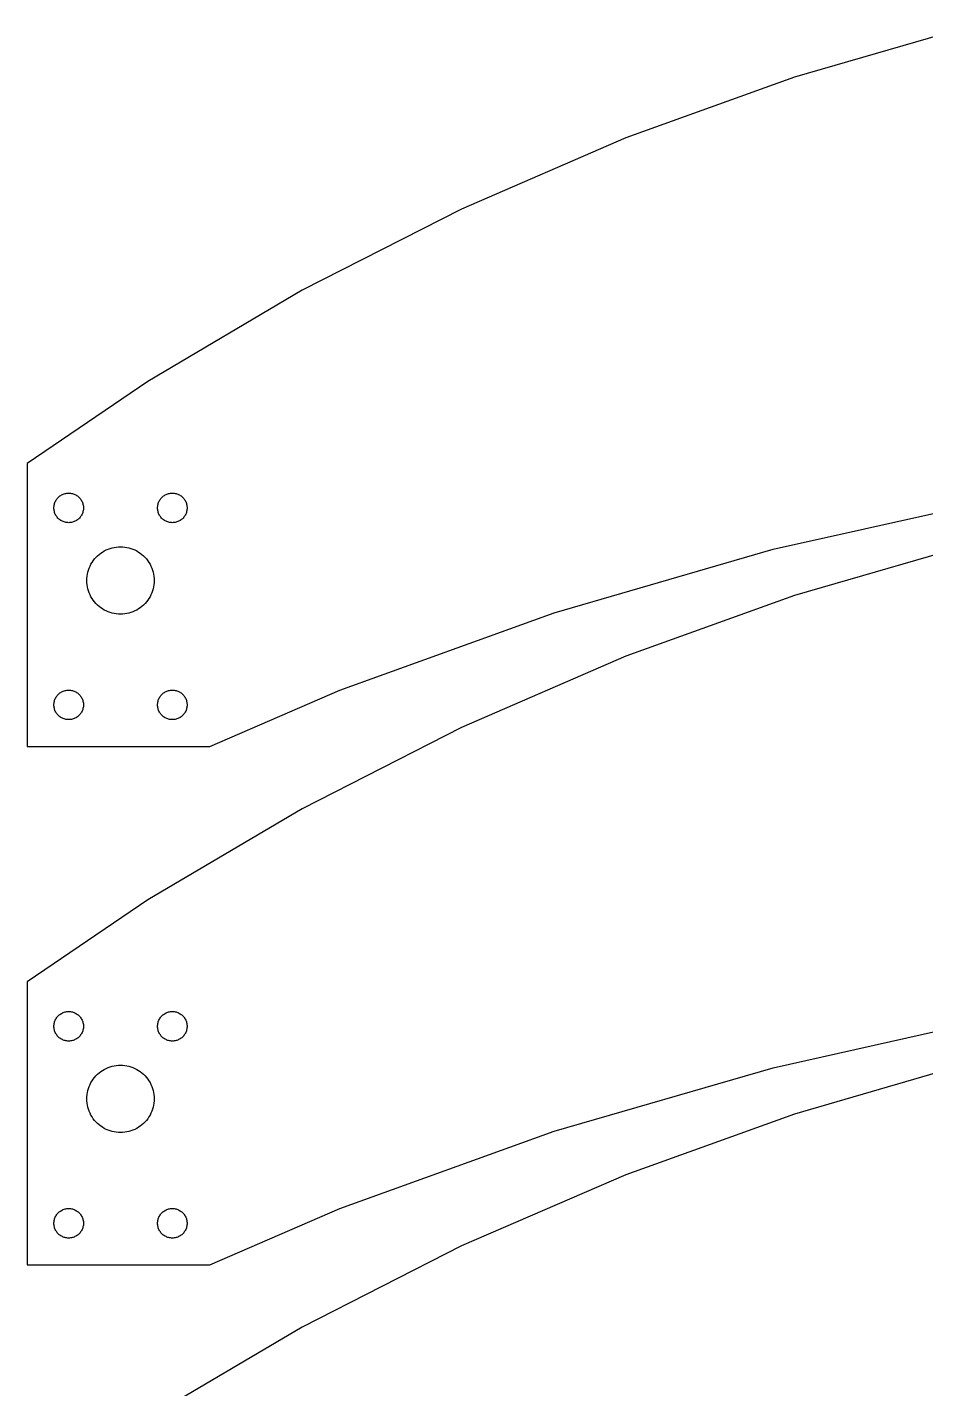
# Model space of a CAD drawing. Header units: metres. Extents: x 0 to 702, y 0 to 290.
# Drawn here: x 350 to 436.7, y 145 to 276.4 of the extents above; entities that cross this region are included whole.
import ezdxf

# ---------------------------------------------------------------- set-up
doc = ezdxf.new("R2010")
doc.units = ezdxf.units.M

msp = doc.modelspace()

# ---------------------------------------------------------------- linework, layer by layer
for p, q in [((440.61, 276.36), (424.02, 271.541)), ((424.02, 271.541), (407.766, 265.689)), ((407.766, 265.689), (391.911, 258.827)), ((391.911, 258.827), (376.518, 250.984)), ((376.518, 250.984), (361.648, 242.19)), ((361.648, 242.19), (350, 234.274)), ((350, 234.274), (350, 207)), ((353.092, 231.098), (353.162, 231.153)), ((353.162, 231.153), (353.236, 231.203)), ((353.236, 231.203), (353.313, 231.249)), ((353.313, 231.249), (353.393, 231.289)), ((353.393, 231.289), (353.475, 231.325)), ((353.475, 231.325), (353.56, 231.355)), ((353.56, 231.355), (353.646, 231.38)), ((353.646, 231.38), (353.733, 231.4)), ((353.733, 231.4), (353.821, 231.414)), ((353.821, 231.414), (353.911, 231.422)), ((353.911, 231.422), (354, 231.425)), ((354, 231.425), (354.089, 231.422)), ((354.089, 231.422), (354.179, 231.414)), ((354.179, 231.414), (354.267, 231.4)), ((354.267, 231.4), (354.354, 231.38)), ((354.354, 231.38), (354.44, 231.355)), ((354.44, 231.355), (354.525, 231.325)), ((354.525, 231.325), (354.607, 231.289)), ((354.607, 231.289), (354.686, 231.249)), ((354.686, 231.249), (354.764, 231.203)), ((354.764, 231.203), (354.838, 231.153)), ((354.838, 231.153), (354.908, 231.098)), ((363.092, 231.098), (363.162, 231.153)), ((363.162, 231.153), (363.236, 231.203)), ((363.236, 231.203), (363.313, 231.249)), ((363.313, 231.249), (363.393, 231.289)), ((363.393, 231.289), (363.475, 231.325)), ((363.475, 231.325), (363.56, 231.355)), ((363.56, 231.355), (363.646, 231.38)), ((363.646, 231.38), (363.733, 231.4)), ((363.733, 231.4), (363.821, 231.414)), ((363.821, 231.414), (363.911, 231.422)), ((363.911, 231.422), (364, 231.425)), ((364, 231.425), (364.089, 231.422)), ((364.089, 231.422), (364.179, 231.414)), ((364.179, 231.414), (364.267, 231.4)), ((364.267, 231.4), (364.354, 231.38)), ((364.354, 231.38), (364.44, 231.355)), ((364.44, 231.355), (364.525, 231.325)), ((364.525, 231.325), (364.607, 231.289)), ((364.607, 231.289), (364.686, 231.249)), ((364.686, 231.249), (364.764, 231.203)), ((364.764, 231.203), (364.838, 231.153)), ((364.838, 231.153), (364.908, 231.098)), ((352.575, 230), (352.578, 230.089)), ((352.578, 229.911), (352.575, 230)), ((352.578, 230.089), (352.586, 230.179)), ((352.586, 229.821), (352.578, 229.911)), ((352.586, 230.179), (352.6, 230.267)), ((352.6, 229.733), (352.586, 229.821)), ((352.6, 230.267), (352.62, 230.354)), ((352.62, 230.354), (352.645, 230.44)), ((352.645, 230.44), (352.675, 230.525)), ((352.675, 230.525), (352.711, 230.607)), ((352.711, 230.607), (352.751, 230.686)), ((352.751, 230.686), (352.797, 230.764)), ((352.797, 230.764), (352.847, 230.838)), ((352.847, 230.838), (352.902, 230.908)), ((352.902, 230.908), (352.961, 230.975)), ((352.961, 230.975), (353.025, 231.039)), ((353.025, 231.039), (353.092, 231.098)), ((354.908, 231.098), (354.975, 231.039)), ((354.975, 231.039), (355.039, 230.975)), ((355.039, 230.975), (355.098, 230.908)), ((355.098, 230.908), (355.153, 230.838)), ((355.153, 230.838), (355.203, 230.764)), ((355.203, 230.764), (355.249, 230.686)), ((355.249, 230.686), (355.289, 230.607)), ((355.289, 230.607), (355.325, 230.525)), ((355.325, 230.525), (355.355, 230.44)), ((355.355, 230.44), (355.38, 230.354)), ((355.38, 230.354), (355.4, 230.267)), ((355.4, 230.267), (355.414, 230.179)), ((355.414, 229.821), (355.4, 229.733)), ((355.414, 230.179), (355.422, 230.089)), ((355.422, 229.911), (355.414, 229.821)), ((355.422, 230.089), (355.425, 230)), ((355.425, 230), (355.422, 229.911)), ((362.575, 230), (362.578, 230.089)), ((362.578, 229.911), (362.575, 230)), ((362.578, 230.089), (362.586, 230.179)), ((362.586, 229.821), (362.578, 229.911)), ((362.586, 230.179), (362.6, 230.267)), ((362.6, 229.733), (362.586, 229.821)), ((362.6, 230.267), (362.62, 230.354)), ((362.62, 230.354), (362.645, 230.44)), ((362.645, 230.44), (362.675, 230.525)), ((362.675, 230.525), (362.711, 230.607)), ((362.711, 230.607), (362.751, 230.686)), ((362.751, 230.686), (362.797, 230.764)), ((362.797, 230.764), (362.847, 230.838)), ((362.847, 230.838), (362.902, 230.908)), ((362.902, 230.908), (362.961, 230.975)), ((362.961, 230.975), (363.025, 231.039)), ((363.025, 231.039), (363.092, 231.098)), ((364.908, 231.098), (364.975, 231.039)), ((364.975, 231.039), (365.039, 230.975)), ((365.039, 230.975), (365.098, 230.908)), ((365.098, 230.908), (365.153, 230.838)), ((365.153, 230.838), (365.203, 230.764)), ((365.203, 230.764), (365.249, 230.686)), ((365.249, 230.686), (365.289, 230.607)), ((365.289, 230.607), (365.325, 230.525)), ((365.325, 230.525), (365.355, 230.44)), ((365.355, 230.44), (365.38, 230.354)), ((365.38, 230.354), (365.4, 230.267)), ((365.4, 230.267), (365.414, 230.179)), ((365.414, 229.821), (365.4, 229.733)), ((365.414, 230.179), (365.422, 230.089)), ((365.422, 229.911), (365.414, 229.821)), ((365.422, 230.089), (365.425, 230)), ((365.425, 230), (365.422, 229.911)), ((421.959, 226.004), (443.417, 230.801)), ((352.62, 229.646), (352.6, 229.733)), ((352.645, 229.56), (352.62, 229.646)), ((352.675, 229.475), (352.645, 229.56)), ((352.711, 229.393), (352.675, 229.475)), ((352.751, 229.313), (352.711, 229.393)), ((352.797, 229.236), (352.751, 229.313)), ((352.847, 229.162), (352.797, 229.236)), ((352.902, 229.092), (352.847, 229.162)), ((352.961, 229.025), (352.902, 229.092)), ((353.025, 228.961), (352.961, 229.025)), ((353.092, 228.902), (353.025, 228.961)), ((353.162, 228.847), (353.092, 228.902)), ((353.236, 228.797), (353.162, 228.847)), ((353.313, 228.751), (353.236, 228.797)), ((353.393, 228.711), (353.313, 228.751)), ((353.475, 228.675), (353.393, 228.711)), ((353.56, 228.645), (353.475, 228.675)), ((353.646, 228.62), (353.56, 228.645)), ((353.733, 228.6), (353.646, 228.62)), ((353.821, 228.586), (353.733, 228.6)), ((353.911, 228.578), (353.821, 228.586)), ((354, 228.575), (353.911, 228.578)), ((354.089, 228.578), (354, 228.575)), ((354.179, 228.586), (354.089, 228.578)), ((354.267, 228.6), (354.179, 228.586)), ((354.354, 228.62), (354.267, 228.6)), ((354.44, 228.645), (354.354, 228.62)), ((354.525, 228.675), (354.44, 228.645)), ((354.607, 228.711), (354.525, 228.675)), ((354.686, 228.751), (354.607, 228.711)), ((354.764, 228.797), (354.686, 228.751)), ((354.838, 228.847), (354.764, 228.797)), ((354.908, 228.902), (354.838, 228.847)), ((354.975, 228.961), (354.908, 228.902)), ((355.039, 229.025), (354.975, 228.961)), ((355.098, 229.092), (355.039, 229.025)), ((355.153, 229.162), (355.098, 229.092)), ((355.203, 229.236), (355.153, 229.162)), ((355.249, 229.313), (355.203, 229.236)), ((355.289, 229.393), (355.249, 229.313)), ((355.325, 229.475), (355.289, 229.393)), ((355.355, 229.56), (355.325, 229.475)), ((355.38, 229.646), (355.355, 229.56)), ((355.4, 229.733), (355.38, 229.646)), ((362.62, 229.646), (362.6, 229.733)), ((362.645, 229.56), (362.62, 229.646)), ((362.675, 229.475), (362.645, 229.56)), ((362.711, 229.393), (362.675, 229.475)), ((362.751, 229.313), (362.711, 229.393)), ((362.797, 229.236), (362.751, 229.313)), ((362.847, 229.162), (362.797, 229.236)), ((362.902, 229.092), (362.847, 229.162)), ((362.961, 229.025), (362.902, 229.092)), ((363.025, 228.961), (362.961, 229.025)), ((363.092, 228.902), (363.025, 228.961)), ((363.162, 228.847), (363.092, 228.902)), ((363.236, 228.797), (363.162, 228.847)), ((363.313, 228.751), (363.236, 228.797)), ((363.393, 228.711), (363.313, 228.751)), ((363.475, 228.675), (363.393, 228.711)), ((363.56, 228.645), (363.475, 228.675)), ((363.646, 228.62), (363.56, 228.645)), ((363.733, 228.6), (363.646, 228.62)), ((363.821, 228.586), (363.733, 228.6)), ((363.911, 228.578), (363.821, 228.586)), ((364, 228.575), (363.911, 228.578)), ((364.089, 228.578), (364, 228.575)), ((364.179, 228.586), (364.089, 228.578)), ((364.267, 228.6), (364.179, 228.586)), ((364.354, 228.62), (364.267, 228.6)), ((364.44, 228.645), (364.354, 228.62)), ((364.525, 228.675), (364.44, 228.645)), ((364.607, 228.711), (364.525, 228.675)), ((364.686, 228.751), (364.607, 228.711)), ((364.764, 228.797), (364.686, 228.751)), ((364.838, 228.847), (364.764, 228.797)), ((364.908, 228.902), (364.838, 228.847)), ((364.975, 228.961), (364.908, 228.902)), ((365.039, 229.025), (364.975, 228.961)), ((365.098, 229.092), (365.039, 229.025)), ((365.153, 229.162), (365.098, 229.092)), ((365.203, 229.236), (365.153, 229.162)), ((365.249, 229.313), (365.203, 229.236)), ((365.289, 229.393), (365.249, 229.313)), ((365.325, 229.475), (365.289, 229.393)), ((365.355, 229.56), (365.325, 229.475)), ((365.38, 229.646), (365.355, 229.56)), ((365.4, 229.733), (365.38, 229.646)), ((357.434, 225.848), (357.616, 225.941)), ((357.616, 225.941), (357.804, 226.022)), ((357.804, 226.022), (357.996, 226.091)), ((357.996, 226.091), (358.192, 226.148)), ((358.192, 226.148), (358.391, 226.192)), ((358.391, 226.192), (358.593, 226.224)), ((358.593, 226.224), (358.796, 226.244)), ((358.796, 226.244), (359, 226.25)), ((359, 226.25), (359.204, 226.244)), ((359.204, 226.244), (359.407, 226.224)), ((359.407, 226.224), (359.609, 226.192)), ((359.609, 226.192), (359.808, 226.148)), ((359.808, 226.148), (360.004, 226.091)), ((360.004, 226.091), (360.196, 226.022)), ((360.196, 226.022), (360.384, 225.941)), ((360.384, 225.941), (360.566, 225.848)), ((400.844, 219.87), (421.959, 226.004)), ((440.61, 226.36), (424.02, 221.541)), ((356.059, 224.384), (356.152, 224.566)), ((356.152, 224.566), (356.256, 224.741)), ((356.256, 224.741), (356.371, 224.91)), ((356.371, 224.91), (356.496, 225.072)), ((356.496, 225.072), (356.631, 225.225)), ((356.631, 225.225), (356.775, 225.369)), ((356.775, 225.369), (356.928, 225.504)), ((356.928, 225.504), (357.09, 225.629)), ((357.09, 225.629), (357.259, 225.744)), ((357.259, 225.744), (357.434, 225.848)), ((360.566, 225.848), (360.741, 225.744)), ((360.741, 225.744), (360.91, 225.629)), ((360.91, 225.629), (361.072, 225.504)), ((361.072, 225.504), (361.225, 225.369)), ((361.225, 225.369), (361.369, 225.225)), ((361.369, 225.225), (361.504, 225.072)), ((361.504, 225.072), (361.629, 224.91)), ((361.629, 224.91), (361.744, 224.741)), ((361.744, 224.741), (361.848, 224.566)), ((361.848, 224.566), (361.941, 224.384)), ((355.756, 223.204), (355.776, 223.407)), ((355.776, 223.407), (355.808, 223.609)), ((355.808, 223.609), (355.852, 223.808)), ((355.852, 223.808), (355.909, 224.004)), ((355.909, 224.004), (355.978, 224.196)), ((355.978, 224.196), (356.059, 224.384)), ((361.941, 224.384), (362.022, 224.196)), ((362.022, 224.196), (362.091, 224.004)), ((362.091, 224.004), (362.148, 223.808)), ((362.148, 223.808), (362.192, 223.609)), ((362.192, 223.609), (362.224, 223.407)), ((362.224, 223.407), (362.244, 223.204)), ((355.75, 223), (355.756, 223.204)), ((355.756, 222.796), (355.75, 223)), ((355.776, 222.593), (355.756, 222.796)), ((355.808, 222.391), (355.776, 222.593)), ((355.852, 222.192), (355.808, 222.391)), ((355.909, 221.996), (355.852, 222.192)), ((355.978, 221.804), (355.909, 221.996)), ((362.091, 221.996), (362.022, 221.804)), ((362.148, 222.192), (362.091, 221.996)), ((362.192, 222.391), (362.148, 222.192)), ((362.224, 222.593), (362.192, 222.391)), ((362.244, 222.796), (362.224, 222.593)), ((362.244, 223.204), (362.25, 223)), ((362.25, 223), (362.244, 222.796)), ((356.059, 221.616), (355.978, 221.804)), ((356.152, 221.434), (356.059, 221.616)), ((356.256, 221.259), (356.152, 221.434)), ((356.371, 221.09), (356.256, 221.259)), ((356.496, 220.928), (356.371, 221.09)), ((356.631, 220.775), (356.496, 220.928)), ((356.775, 220.631), (356.631, 220.775)), ((356.928, 220.496), (356.775, 220.631)), ((361.225, 220.631), (361.072, 220.496)), ((361.369, 220.775), (361.225, 220.631)), ((361.504, 220.928), (361.369, 220.775)), ((361.629, 221.09), (361.504, 220.928)), ((361.744, 221.259), (361.629, 221.09)), ((361.848, 221.434), (361.744, 221.259)), ((361.941, 221.616), (361.848, 221.434)), ((362.022, 221.804), (361.941, 221.616)), ((424.02, 221.541), (407.766, 215.689)), ((357.09, 220.371), (356.928, 220.496)), ((357.259, 220.256), (357.09, 220.371)), ((357.434, 220.152), (357.259, 220.256)), ((357.616, 220.059), (357.434, 220.152)), ((357.804, 219.978), (357.616, 220.059)), ((357.996, 219.909), (357.804, 219.978)), ((358.192, 219.852), (357.996, 219.909)), ((358.391, 219.808), (358.192, 219.852)), ((358.593, 219.776), (358.391, 219.808)), ((358.796, 219.756), (358.593, 219.776)), ((359, 219.75), (358.796, 219.756)), ((359.204, 219.756), (359, 219.75)), ((359.407, 219.776), (359.204, 219.756)), ((359.609, 219.808), (359.407, 219.776)), ((359.808, 219.852), (359.609, 219.808)), ((360.004, 219.909), (359.808, 219.852)), ((360.196, 219.978), (360.004, 219.909)), ((360.384, 220.059), (360.196, 219.978)), ((360.566, 220.152), (360.384, 220.059)), ((360.741, 220.256), (360.566, 220.152)), ((360.91, 220.371), (360.741, 220.256)), ((361.072, 220.496), (360.91, 220.371)), ((380.156, 212.422), (400.844, 219.87)), ((407.766, 215.689), (391.911, 208.827)), ((352.62, 211.354), (352.645, 211.44)), ((352.645, 211.44), (352.675, 211.525)), ((352.675, 211.525), (352.711, 211.607)), ((352.711, 211.607), (352.751, 211.686)), ((352.751, 211.686), (352.797, 211.764)), ((352.797, 211.764), (352.847, 211.838)), ((352.847, 211.838), (352.902, 211.908)), ((352.902, 211.908), (352.961, 211.975)), ((352.961, 211.975), (353.025, 212.039)), ((353.025, 212.039), (353.092, 212.098)), ((353.092, 212.098), (353.162, 212.153)), ((353.162, 212.153), (353.236, 212.203)), ((353.236, 212.203), (353.313, 212.249)), ((353.313, 212.249), (353.393, 212.289)), ((353.393, 212.289), (353.475, 212.325)), ((353.475, 212.325), (353.56, 212.355)), ((353.56, 212.355), (353.646, 212.38)), ((353.646, 212.38), (353.733, 212.4)), ((353.733, 212.4), (353.821, 212.414)), ((353.821, 212.414), (353.911, 212.422)), ((353.911, 212.422), (354, 212.425)), ((354, 212.425), (354.089, 212.422)), ((354.089, 212.422), (354.179, 212.414)), ((354.179, 212.414), (354.267, 212.4)), ((354.267, 212.4), (354.354, 212.38)), ((354.354, 212.38), (354.44, 212.355)), ((354.44, 212.355), (354.525, 212.325)), ((354.525, 212.325), (354.607, 212.289)), ((354.607, 212.289), (354.686, 212.249)), ((354.686, 212.249), (354.764, 212.203)), ((354.764, 212.203), (354.838, 212.153)), ((354.838, 212.153), (354.908, 212.098)), ((354.908, 212.098), (354.975, 212.039)), ((354.975, 212.039), (355.039, 211.975)), ((355.039, 211.975), (355.098, 211.908)), ((355.098, 211.908), (355.153, 211.838)), ((355.153, 211.838), (355.203, 211.764)), ((355.203, 211.764), (355.249, 211.686)), ((355.249, 211.686), (355.289, 211.607)), ((355.289, 211.607), (355.325, 211.525)), ((355.325, 211.525), (355.355, 211.44)), ((355.355, 211.44), (355.38, 211.354)), ((362.62, 211.354), (362.645, 211.44)), ((362.645, 211.44), (362.675, 211.525)), ((362.675, 211.525), (362.711, 211.607)), ((362.711, 211.607), (362.751, 211.686)), ((362.751, 211.686), (362.797, 211.764)), ((362.797, 211.764), (362.847, 211.838)), ((362.847, 211.838), (362.902, 211.908)), ((362.902, 211.908), (362.961, 211.975)), ((362.961, 211.975), (363.025, 212.039)), ((363.025, 212.039), (363.092, 212.098)), ((363.092, 212.098), (363.162, 212.153)), ((363.162, 212.153), (363.236, 212.203)), ((363.236, 212.203), (363.313, 212.249)), ((363.313, 212.249), (363.393, 212.289)), ((363.393, 212.289), (363.475, 212.325)), ((363.475, 212.325), (363.56, 212.355)), ((363.56, 212.355), (363.646, 212.38)), ((363.646, 212.38), (363.733, 212.4)), ((363.733, 212.4), (363.821, 212.414)), ((363.821, 212.414), (363.911, 212.422)), ((363.911, 212.422), (364, 212.425)), ((364, 212.425), (364.089, 212.422)), ((364.089, 212.422), (364.179, 212.414)), ((364.179, 212.414), (364.267, 212.4)), ((364.267, 212.4), (364.354, 212.38)), ((364.354, 212.38), (364.44, 212.355)), ((364.44, 212.355), (364.525, 212.325)), ((364.525, 212.325), (364.607, 212.289)), ((364.607, 212.289), (364.686, 212.249)), ((364.686, 212.249), (364.764, 212.203)), ((364.764, 212.203), (364.838, 212.153)), ((364.838, 212.153), (364.908, 212.098)), ((364.908, 212.098), (364.975, 212.039)), ((364.975, 212.039), (365.039, 211.975)), ((365.039, 211.975), (365.098, 211.908)), ((365.098, 211.908), (365.153, 211.838)), ((365.153, 211.838), (365.203, 211.764)), ((365.203, 211.764), (365.249, 211.686)), ((365.249, 211.686), (365.289, 211.607)), ((365.289, 211.607), (365.325, 211.525)), ((365.325, 211.525), (365.355, 211.44)), ((365.355, 211.44), (365.38, 211.354)), ((367.627, 207), (380.156, 212.422)), ((352.575, 211), (352.578, 211.089)), ((352.578, 210.911), (352.575, 211)), ((352.578, 211.089), (352.586, 211.179)), ((352.586, 210.821), (352.578, 210.911)), ((352.586, 211.179), (352.6, 211.267)), ((352.6, 210.733), (352.586, 210.821)), ((352.6, 211.267), (352.62, 211.354)), ((352.62, 210.646), (352.6, 210.733)), ((352.645, 210.56), (352.62, 210.646)), ((352.675, 210.475), (352.645, 210.56)), ((352.711, 210.393), (352.675, 210.475)), ((352.751, 210.313), (352.711, 210.393)), ((352.797, 210.236), (352.751, 210.313)), ((352.847, 210.162), (352.797, 210.236)), ((352.902, 210.092), (352.847, 210.162)), ((355.153, 210.162), (355.098, 210.092)), ((355.203, 210.236), (355.153, 210.162)), ((355.249, 210.313), (355.203, 210.236)), ((355.289, 210.393), (355.249, 210.313)), ((355.325, 210.475), (355.289, 210.393)), ((355.355, 210.56), (355.325, 210.475)), ((355.38, 210.646), (355.355, 210.56)), ((355.38, 211.354), (355.4, 211.267)), ((355.4, 210.733), (355.38, 210.646)), ((355.4, 211.267), (355.414, 211.179)), ((355.414, 210.821), (355.4, 210.733)), ((355.414, 211.179), (355.422, 211.089)), ((355.422, 210.911), (355.414, 210.821)), ((355.422, 211.089), (355.425, 211)), ((355.425, 211), (355.422, 210.911)), ((362.575, 211), (362.578, 211.089)), ((362.578, 210.911), (362.575, 211)), ((362.578, 211.089), (362.586, 211.179)), ((362.586, 210.821), (362.578, 210.911)), ((362.586, 211.179), (362.6, 211.267)), ((362.6, 210.733), (362.586, 210.821)), ((362.6, 211.267), (362.62, 211.354)), ((362.62, 210.646), (362.6, 210.733)), ((362.645, 210.56), (362.62, 210.646)), ((362.675, 210.475), (362.645, 210.56)), ((362.711, 210.393), (362.675, 210.475)), ((362.751, 210.313), (362.711, 210.393)), ((362.797, 210.236), (362.751, 210.313)), ((362.847, 210.162), (362.797, 210.236)), ((362.902, 210.092), (362.847, 210.162)), ((365.153, 210.162), (365.098, 210.092)), ((365.203, 210.236), (365.153, 210.162)), ((365.249, 210.313), (365.203, 210.236)), ((365.289, 210.393), (365.249, 210.313)), ((365.325, 210.475), (365.289, 210.393)), ((365.355, 210.56), (365.325, 210.475)), ((365.38, 210.646), (365.355, 210.56)), ((365.38, 211.354), (365.4, 211.267)), ((365.4, 210.733), (365.38, 210.646)), ((365.4, 211.267), (365.414, 211.179)), ((365.414, 210.821), (365.4, 210.733)), ((365.414, 211.179), (365.422, 211.089)), ((365.422, 210.911), (365.414, 210.821)), ((365.422, 211.089), (365.425, 211)), ((365.425, 211), (365.422, 210.911)), ((352.961, 210.025), (352.902, 210.092)), ((353.025, 209.961), (352.961, 210.025)), ((353.092, 209.902), (353.025, 209.961)), ((353.162, 209.847), (353.092, 209.902)), ((353.236, 209.797), (353.162, 209.847)), ((353.313, 209.751), (353.236, 209.797)), ((353.393, 209.711), (353.313, 209.751)), ((353.475, 209.675), (353.393, 209.711)), ((353.56, 209.645), (353.475, 209.675)), ((353.646, 209.62), (353.56, 209.645)), ((353.733, 209.6), (353.646, 209.62)), ((353.821, 209.586), (353.733, 209.6)), ((353.911, 209.578), (353.821, 209.586)), ((354, 209.575), (353.911, 209.578)), ((354.089, 209.578), (354, 209.575)), ((354.179, 209.586), (354.089, 209.578)), ((354.267, 209.6), (354.179, 209.586)), ((354.354, 209.62), (354.267, 209.6)), ((354.44, 209.645), (354.354, 209.62)), ((354.525, 209.675), (354.44, 209.645)), ((354.607, 209.711), (354.525, 209.675)), ((354.686, 209.751), (354.607, 209.711)), ((354.764, 209.797), (354.686, 209.751)), ((354.838, 209.847), (354.764, 209.797)), ((354.908, 209.902), (354.838, 209.847)), ((354.975, 209.961), (354.908, 209.902)), ((355.039, 210.025), (354.975, 209.961)), ((355.098, 210.092), (355.039, 210.025)), ((362.961, 210.025), (362.902, 210.092)), ((363.025, 209.961), (362.961, 210.025)), ((363.092, 209.902), (363.025, 209.961)), ((363.162, 209.847), (363.092, 209.902)), ((363.236, 209.797), (363.162, 209.847)), ((363.313, 209.751), (363.236, 209.797)), ((363.393, 209.711), (363.313, 209.751)), ((363.475, 209.675), (363.393, 209.711)), ((363.56, 209.645), (363.475, 209.675)), ((363.646, 209.62), (363.56, 209.645)), ((363.733, 209.6), (363.646, 209.62)), ((363.821, 209.586), (363.733, 209.6)), ((363.911, 209.578), (363.821, 209.586)), ((364, 209.575), (363.911, 209.578)), ((364.089, 209.578), (364, 209.575)), ((364.179, 209.586), (364.089, 209.578)), ((364.267, 209.6), (364.179, 209.586)), ((364.354, 209.62), (364.267, 209.6)), ((364.44, 209.645), (364.354, 209.62)), ((364.525, 209.675), (364.44, 209.645)), ((364.607, 209.711), (364.525, 209.675)), ((364.686, 209.751), (364.607, 209.711)), ((364.764, 209.797), (364.686, 209.751)), ((364.838, 209.847), (364.764, 209.797)), ((364.908, 209.902), (364.838, 209.847)), ((364.975, 209.961), (364.908, 209.902)), ((365.039, 210.025), (364.975, 209.961)), ((365.098, 210.092), (365.039, 210.025)), ((391.911, 208.827), (376.518, 200.984)), ((350, 207), (367.627, 207)), ((376.518, 200.984), (361.648, 192.19)), ((361.648, 192.19), (350, 184.274)), ((350, 184.274), (350, 157)), ((353.236, 181.203), (353.313, 181.249)), ((353.313, 181.249), (353.393, 181.289)), ((353.393, 181.289), (353.475, 181.325)), ((353.475, 181.325), (353.56, 181.355)), ((353.56, 181.355), (353.646, 181.38)), ((353.646, 181.38), (353.733, 181.4)), ((353.733, 181.4), (353.821, 181.414)), ((353.821, 181.414), (353.911, 181.422)), ((353.911, 181.422), (354, 181.425)), ((354, 181.425), (354.089, 181.422)), ((354.089, 181.422), (354.179, 181.414)), ((354.179, 181.414), (354.267, 181.4)), ((354.267, 181.4), (354.354, 181.38)), ((354.354, 181.38), (354.44, 181.355)), ((354.44, 181.355), (354.525, 181.325)), ((354.525, 181.325), (354.607, 181.289)), ((354.607, 181.289), (354.686, 181.249)), ((354.686, 181.249), (354.764, 181.203)), ((363.236, 181.203), (363.313, 181.249)), ((363.313, 181.249), (363.393, 181.289)), ((363.393, 181.289), (363.475, 181.325)), ((363.475, 181.325), (363.56, 181.355)), ((363.56, 181.355), (363.646, 181.38)), ((363.646, 181.38), (363.733, 181.4)), ((363.733, 181.4), (363.821, 181.414)), ((363.821, 181.414), (363.911, 181.422)), ((363.911, 181.422), (364, 181.425)), ((364, 181.425), (364.089, 181.422)), ((364.089, 181.422), (364.179, 181.414)), ((364.179, 181.414), (364.267, 181.4)), ((364.267, 181.4), (364.354, 181.38)), ((364.354, 181.38), (364.44, 181.355)), ((364.44, 181.355), (364.525, 181.325)), ((364.525, 181.325), (364.607, 181.289)), ((364.607, 181.289), (364.686, 181.249)), ((364.686, 181.249), (364.764, 181.203)), ((352.575, 180), (352.578, 180.089)), ((352.578, 179.911), (352.575, 180)), ((352.578, 180.089), (352.586, 180.179)), ((352.586, 179.821), (352.578, 179.911)), ((352.586, 180.179), (352.6, 180.267)), ((352.6, 180.267), (352.62, 180.354)), ((352.62, 180.354), (352.645, 180.44)), ((352.645, 180.44), (352.675, 180.525)), ((352.675, 180.525), (352.711, 180.607)), ((352.711, 180.607), (352.751, 180.686)), ((352.751, 180.686), (352.797, 180.764)), ((352.797, 180.764), (352.847, 180.838)), ((352.847, 180.838), (352.902, 180.908)), ((352.902, 180.908), (352.961, 180.975)), ((352.961, 180.975), (353.025, 181.039)), ((353.025, 181.039), (353.092, 181.098)), ((353.092, 181.098), (353.162, 181.153)), ((353.162, 181.153), (353.236, 181.203)), ((354.764, 181.203), (354.838, 181.153)), ((354.838, 181.153), (354.908, 181.098)), ((354.908, 181.098), (354.975, 181.039)), ((354.975, 181.039), (355.039, 180.975)), ((355.039, 180.975), (355.098, 180.908)), ((355.098, 180.908), (355.153, 180.838)), ((355.153, 180.838), (355.203, 180.764)), ((355.203, 180.764), (355.249, 180.686)), ((355.249, 180.686), (355.289, 180.607)), ((355.289, 180.607), (355.325, 180.525)), ((355.325, 180.525), (355.355, 180.44)), ((355.355, 180.44), (355.38, 180.354)), ((355.38, 180.354), (355.4, 180.267)), ((355.4, 180.267), (355.414, 180.179)), ((355.414, 180.179), (355.422, 180.089)), ((355.422, 179.911), (355.414, 179.821)), ((355.422, 180.089), (355.425, 180)), ((355.425, 180), (355.422, 179.911)), ((362.575, 180), (362.578, 180.089)), ((362.578, 179.911), (362.575, 180)), ((362.578, 180.089), (362.586, 180.179)), ((362.586, 179.821), (362.578, 179.911)), ((362.586, 180.179), (362.6, 180.267)), ((362.6, 180.267), (362.62, 180.354)), ((362.62, 180.354), (362.645, 180.44)), ((362.645, 180.44), (362.675, 180.525)), ((362.675, 180.525), (362.711, 180.607)), ((362.711, 180.607), (362.751, 180.686)), ((362.751, 180.686), (362.797, 180.764)), ((362.797, 180.764), (362.847, 180.838)), ((362.847, 180.838), (362.902, 180.908)), ((362.902, 180.908), (362.961, 180.975)), ((362.961, 180.975), (363.025, 181.039)), ((363.025, 181.039), (363.092, 181.098)), ((363.092, 181.098), (363.162, 181.153)), ((363.162, 181.153), (363.236, 181.203)), ((364.764, 181.203), (364.838, 181.153)), ((364.838, 181.153), (364.908, 181.098)), ((364.908, 181.098), (364.975, 181.039)), ((364.975, 181.039), (365.039, 180.975)), ((365.039, 180.975), (365.098, 180.908)), ((365.098, 180.908), (365.153, 180.838)), ((365.153, 180.838), (365.203, 180.764)), ((365.203, 180.764), (365.249, 180.686)), ((365.249, 180.686), (365.289, 180.607)), ((365.289, 180.607), (365.325, 180.525)), ((365.325, 180.525), (365.355, 180.44)), ((365.355, 180.44), (365.38, 180.354)), ((365.38, 180.354), (365.4, 180.267)), ((365.4, 180.267), (365.414, 180.179)), ((365.414, 180.179), (365.422, 180.089)), ((365.422, 179.911), (365.414, 179.821)), ((365.422, 180.089), (365.425, 180)), ((365.425, 180), (365.422, 179.911)), ((421.959, 176.004), (443.417, 180.801)), ((352.6, 179.733), (352.586, 179.821)), ((352.62, 179.646), (352.6, 179.733)), ((352.645, 179.56), (352.62, 179.646)), ((352.675, 179.475), (352.645, 179.56)), ((352.711, 179.393), (352.675, 179.475)), ((352.751, 179.313), (352.711, 179.393)), ((352.797, 179.236), (352.751, 179.313)), ((352.847, 179.162), (352.797, 179.236)), ((352.902, 179.092), (352.847, 179.162)), ((352.961, 179.025), (352.902, 179.092)), ((353.025, 178.961), (352.961, 179.025)), ((353.092, 178.902), (353.025, 178.961)), ((353.162, 178.847), (353.092, 178.902)), ((353.236, 178.797), (353.162, 178.847)), ((353.313, 178.751), (353.236, 178.797)), ((353.393, 178.711), (353.313, 178.751)), ((353.475, 178.675), (353.393, 178.711)), ((353.56, 178.645), (353.475, 178.675)), ((353.646, 178.62), (353.56, 178.645)), ((353.733, 178.6), (353.646, 178.62)), ((353.821, 178.586), (353.733, 178.6)), ((354.267, 178.6), (354.179, 178.586)), ((354.354, 178.62), (354.267, 178.6)), ((354.44, 178.645), (354.354, 178.62)), ((354.525, 178.675), (354.44, 178.645)), ((354.607, 178.711), (354.525, 178.675)), ((354.686, 178.751), (354.607, 178.711)), ((354.764, 178.797), (354.686, 178.751)), ((354.838, 178.847), (354.764, 178.797)), ((354.908, 178.902), (354.838, 178.847)), ((354.975, 178.961), (354.908, 178.902)), ((355.039, 179.025), (354.975, 178.961)), ((355.098, 179.092), (355.039, 179.025)), ((355.153, 179.162), (355.098, 179.092)), ((355.203, 179.236), (355.153, 179.162)), ((355.249, 179.313), (355.203, 179.236)), ((355.289, 179.393), (355.249, 179.313)), ((355.325, 179.475), (355.289, 179.393)), ((355.355, 179.56), (355.325, 179.475)), ((355.38, 179.646), (355.355, 179.56)), ((355.4, 179.733), (355.38, 179.646)), ((355.414, 179.821), (355.4, 179.733)), ((362.6, 179.733), (362.586, 179.821)), ((362.62, 179.646), (362.6, 179.733)), ((362.645, 179.56), (362.62, 179.646)), ((362.675, 179.475), (362.645, 179.56)), ((362.711, 179.393), (362.675, 179.475)), ((362.751, 179.313), (362.711, 179.393)), ((362.797, 179.236), (362.751, 179.313)), ((362.847, 179.162), (362.797, 179.236)), ((362.902, 179.092), (362.847, 179.162)), ((362.961, 179.025), (362.902, 179.092)), ((363.025, 178.961), (362.961, 179.025)), ((363.092, 178.902), (363.025, 178.961)), ((363.162, 178.847), (363.092, 178.902)), ((363.236, 178.797), (363.162, 178.847)), ((363.313, 178.751), (363.236, 178.797)), ((363.393, 178.711), (363.313, 178.751)), ((363.475, 178.675), (363.393, 178.711)), ((363.56, 178.645), (363.475, 178.675)), ((363.646, 178.62), (363.56, 178.645)), ((363.733, 178.6), (363.646, 178.62)), ((363.821, 178.586), (363.733, 178.6)), ((364.267, 178.6), (364.179, 178.586)), ((364.354, 178.62), (364.267, 178.6)), ((364.44, 178.645), (364.354, 178.62)), ((364.525, 178.675), (364.44, 178.645)), ((364.607, 178.711), (364.525, 178.675)), ((364.686, 178.751), (364.607, 178.711)), ((364.764, 178.797), (364.686, 178.751)), ((364.838, 178.847), (364.764, 178.797)), ((364.908, 178.902), (364.838, 178.847)), ((364.975, 178.961), (364.908, 178.902)), ((365.039, 179.025), (364.975, 178.961)), ((365.098, 179.092), (365.039, 179.025)), ((365.153, 179.162), (365.098, 179.092)), ((365.203, 179.236), (365.153, 179.162)), ((365.249, 179.313), (365.203, 179.236)), ((365.289, 179.393), (365.249, 179.313)), ((365.325, 179.475), (365.289, 179.393)), ((365.355, 179.56), (365.325, 179.475)), ((365.38, 179.646), (365.355, 179.56)), ((365.4, 179.733), (365.38, 179.646)), ((365.414, 179.821), (365.4, 179.733)), ((353.911, 178.578), (353.821, 178.586)), ((354, 178.575), (353.911, 178.578)), ((354.089, 178.578), (354, 178.575)), ((354.179, 178.586), (354.089, 178.578)), ((363.911, 178.578), (363.821, 178.586)), ((364, 178.575), (363.911, 178.578)), ((364.089, 178.578), (364, 178.575)), ((364.179, 178.586), (364.089, 178.578)), ((357.616, 175.941), (357.804, 176.022)), ((357.804, 176.022), (357.996, 176.091)), ((357.996, 176.091), (358.192, 176.148)), ((358.192, 176.148), (358.391, 176.192)), ((358.391, 176.192), (358.593, 176.224)), ((358.593, 176.224), (358.796, 176.244)), ((358.796, 176.244), (359, 176.25)), ((359, 176.25), (359.204, 176.244)), ((359.204, 176.244), (359.407, 176.224)), ((359.407, 176.224), (359.609, 176.192)), ((359.609, 176.192), (359.808, 176.148)), ((359.808, 176.148), (360.004, 176.091)), ((360.004, 176.091), (360.196, 176.022)), ((360.196, 176.022), (360.384, 175.941)), ((400.844, 169.87), (421.959, 176.004)), ((440.61, 176.36), (424.02, 171.541)), ((356.152, 174.566), (356.256, 174.741)), ((356.256, 174.741), (356.371, 174.91)), ((356.371, 174.91), (356.496, 175.072)), ((356.496, 175.072), (356.631, 175.225)), ((356.631, 175.225), (356.775, 175.369)), ((356.775, 175.369), (356.928, 175.504)), ((356.928, 175.504), (357.09, 175.629)), ((357.09, 175.629), (357.259, 175.744)), ((357.259, 175.744), (357.434, 175.848)), ((357.434, 175.848), (357.616, 175.941)), ((360.384, 175.941), (360.566, 175.848)), ((360.566, 175.848), (360.741, 175.744)), ((360.741, 175.744), (360.91, 175.629)), ((360.91, 175.629), (361.072, 175.504)), ((361.072, 175.504), (361.225, 175.369)), ((361.225, 175.369), (361.369, 175.225)), ((361.369, 175.225), (361.504, 175.072)), ((361.504, 175.072), (361.629, 174.91)), ((361.629, 174.91), (361.744, 174.741)), ((361.744, 174.741), (361.848, 174.566)), ((355.756, 173.204), (355.776, 173.407)), ((355.776, 173.407), (355.808, 173.609)), ((355.808, 173.609), (355.852, 173.808)), ((355.852, 173.808), (355.909, 174.004)), ((355.909, 174.004), (355.978, 174.196)), ((355.978, 174.196), (356.059, 174.384)), ((356.059, 174.384), (356.152, 174.566)), ((361.848, 174.566), (361.941, 174.384)), ((361.941, 174.384), (362.022, 174.196)), ((362.022, 174.196), (362.091, 174.004)), ((362.091, 174.004), (362.148, 173.808)), ((362.148, 173.808), (362.192, 173.609)), ((362.192, 173.609), (362.224, 173.407)), ((362.224, 173.407), (362.244, 173.204)), ((355.75, 173), (355.756, 173.204)), ((355.756, 172.796), (355.75, 173)), ((355.776, 172.593), (355.756, 172.796)), ((355.808, 172.391), (355.776, 172.593)), ((355.852, 172.192), (355.808, 172.391)), ((355.909, 171.996), (355.852, 172.192)), ((362.148, 172.192), (362.091, 171.996)), ((362.192, 172.391), (362.148, 172.192)), ((362.224, 172.593), (362.192, 172.391)), ((362.244, 172.796), (362.224, 172.593)), ((362.244, 173.204), (362.25, 173)), ((362.25, 173), (362.244, 172.796)), ((355.978, 171.804), (355.909, 171.996)), ((356.059, 171.616), (355.978, 171.804)), ((356.152, 171.434), (356.059, 171.616)), ((356.256, 171.259), (356.152, 171.434)), ((356.371, 171.09), (356.256, 171.259)), ((356.496, 170.928), (356.371, 171.09)), ((356.631, 170.775), (356.496, 170.928)), ((356.775, 170.631), (356.631, 170.775)), ((361.369, 170.775), (361.225, 170.631)), ((361.504, 170.928), (361.369, 170.775)), ((361.629, 171.09), (361.504, 170.928)), ((361.744, 171.259), (361.629, 171.09)), ((361.848, 171.434), (361.744, 171.259)), ((361.941, 171.616), (361.848, 171.434)), ((362.022, 171.804), (361.941, 171.616)), ((362.091, 171.996), (362.022, 171.804)), ((424.02, 171.541), (407.766, 165.689)), ((356.928, 170.496), (356.775, 170.631)), ((357.09, 170.371), (356.928, 170.496)), ((357.259, 170.256), (357.09, 170.371)), ((357.434, 170.152), (357.259, 170.256)), ((357.616, 170.059), (357.434, 170.152)), ((357.804, 169.978), (357.616, 170.059)), ((357.996, 169.909), (357.804, 169.978)), ((358.192, 169.852), (357.996, 169.909)), ((358.391, 169.808), (358.192, 169.852)), ((358.593, 169.776), (358.391, 169.808)), ((358.796, 169.756), (358.593, 169.776)), ((359, 169.75), (358.796, 169.756)), ((359.204, 169.756), (359, 169.75)), ((359.407, 169.776), (359.204, 169.756)), ((359.609, 169.808), (359.407, 169.776)), ((359.808, 169.852), (359.609, 169.808)), ((360.004, 169.909), (359.808, 169.852)), ((360.196, 169.978), (360.004, 169.909)), ((360.384, 170.059), (360.196, 169.978)), ((360.566, 170.152), (360.384, 170.059)), ((360.741, 170.256), (360.566, 170.152)), ((360.91, 170.371), (360.741, 170.256)), ((361.072, 170.496), (360.91, 170.371)), ((361.225, 170.631), (361.072, 170.496)), ((380.156, 162.422), (400.844, 169.87)), ((407.766, 165.689), (391.911, 158.827)), ((352.645, 161.44), (352.675, 161.525)), ((352.675, 161.525), (352.711, 161.607)), ((352.711, 161.607), (352.751, 161.686)), ((352.751, 161.686), (352.797, 161.764)), ((352.797, 161.764), (352.847, 161.838)), ((352.847, 161.838), (352.902, 161.908)), ((352.902, 161.908), (352.961, 161.975)), ((352.961, 161.975), (353.025, 162.039)), ((353.025, 162.039), (353.092, 162.098)), ((353.092, 162.098), (353.162, 162.153)), ((353.162, 162.153), (353.236, 162.203)), ((353.236, 162.203), (353.313, 162.249)), ((353.313, 162.249), (353.393, 162.289)), ((353.393, 162.289), (353.475, 162.325)), ((353.475, 162.325), (353.56, 162.355)), ((353.56, 162.355), (353.646, 162.38)), ((353.646, 162.38), (353.733, 162.4)), ((353.733, 162.4), (353.821, 162.414)), ((353.821, 162.414), (353.911, 162.422)), ((353.911, 162.422), (354, 162.425)), ((354, 162.425), (354.089, 162.422)), ((354.089, 162.422), (354.179, 162.414)), ((354.179, 162.414), (354.267, 162.4)), ((354.267, 162.4), (354.354, 162.38)), ((354.354, 162.38), (354.44, 162.355)), ((354.44, 162.355), (354.525, 162.325)), ((354.525, 162.325), (354.607, 162.289)), ((354.607, 162.289), (354.686, 162.249)), ((354.686, 162.249), (354.764, 162.203)), ((354.764, 162.203), (354.838, 162.153)), ((354.838, 162.153), (354.908, 162.098)), ((354.908, 162.098), (354.975, 162.039)), ((354.975, 162.039), (355.039, 161.975)), ((355.039, 161.975), (355.098, 161.908)), ((355.098, 161.908), (355.153, 161.838)), ((355.153, 161.838), (355.203, 161.764)), ((355.203, 161.764), (355.249, 161.686)), ((355.249, 161.686), (355.289, 161.607)), ((355.289, 161.607), (355.325, 161.525)), ((355.325, 161.525), (355.355, 161.44)), ((362.645, 161.44), (362.675, 161.525)), ((362.675, 161.525), (362.711, 161.607)), ((362.711, 161.607), (362.751, 161.686)), ((362.751, 161.686), (362.797, 161.764)), ((362.797, 161.764), (362.847, 161.838)), ((362.847, 161.838), (362.902, 161.908)), ((362.902, 161.908), (362.961, 161.975)), ((362.961, 161.975), (363.025, 162.039)), ((363.025, 162.039), (363.092, 162.098)), ((363.092, 162.098), (363.162, 162.153)), ((363.162, 162.153), (363.236, 162.203)), ((363.236, 162.203), (363.313, 162.249)), ((363.313, 162.249), (363.393, 162.289)), ((363.393, 162.289), (363.475, 162.325)), ((363.475, 162.325), (363.56, 162.355)), ((363.56, 162.355), (363.646, 162.38)), ((363.646, 162.38), (363.733, 162.4)), ((363.733, 162.4), (363.821, 162.414)), ((363.821, 162.414), (363.911, 162.422)), ((363.911, 162.422), (364, 162.425)), ((364, 162.425), (364.089, 162.422)), ((364.089, 162.422), (364.179, 162.414)), ((364.179, 162.414), (364.267, 162.4)), ((364.267, 162.4), (364.354, 162.38)), ((364.354, 162.38), (364.44, 162.355)), ((364.44, 162.355), (364.525, 162.325)), ((364.525, 162.325), (364.607, 162.289)), ((364.607, 162.289), (364.686, 162.249)), ((364.686, 162.249), (364.764, 162.203)), ((364.764, 162.203), (364.838, 162.153)), ((364.838, 162.153), (364.908, 162.098)), ((364.908, 162.098), (364.975, 162.039)), ((364.975, 162.039), (365.039, 161.975)), ((365.039, 161.975), (365.098, 161.908)), ((365.098, 161.908), (365.153, 161.838)), ((365.153, 161.838), (365.203, 161.764)), ((365.203, 161.764), (365.249, 161.686)), ((365.249, 161.686), (365.289, 161.607)), ((365.289, 161.607), (365.325, 161.525)), ((365.325, 161.525), (365.355, 161.44)), ((367.627, 157), (380.156, 162.422)), ((352.575, 161), (352.578, 161.089)), ((352.578, 160.911), (352.575, 161)), ((352.578, 161.089), (352.586, 161.179)), ((352.586, 160.821), (352.578, 160.911)), ((352.586, 161.179), (352.6, 161.267)), ((352.6, 160.733), (352.586, 160.821)), ((352.6, 161.267), (352.62, 161.354)), ((352.62, 160.646), (352.6, 160.733)), ((352.62, 161.354), (352.645, 161.44)), ((352.645, 160.56), (352.62, 160.646)), ((352.675, 160.475), (352.645, 160.56)), ((352.711, 160.393), (352.675, 160.475)), ((352.751, 160.313), (352.711, 160.393)), ((352.797, 160.236), (352.751, 160.313)), ((352.847, 160.162), (352.797, 160.236)), ((355.203, 160.236), (355.153, 160.162)), ((355.249, 160.313), (355.203, 160.236)), ((355.289, 160.393), (355.249, 160.313)), ((355.325, 160.475), (355.289, 160.393)), ((355.355, 160.56), (355.325, 160.475)), ((355.355, 161.44), (355.38, 161.354)), ((355.38, 160.646), (355.355, 160.56)), ((355.38, 161.354), (355.4, 161.267)), ((355.4, 160.733), (355.38, 160.646)), ((355.4, 161.267), (355.414, 161.179)), ((355.414, 160.821), (355.4, 160.733)), ((355.414, 161.179), (355.422, 161.089)), ((355.422, 160.911), (355.414, 160.821)), ((355.422, 161.089), (355.425, 161)), ((355.425, 161), (355.422, 160.911)), ((362.575, 161), (362.578, 161.089)), ((362.578, 160.911), (362.575, 161)), ((362.578, 161.089), (362.586, 161.179)), ((362.586, 160.821), (362.578, 160.911)), ((362.586, 161.179), (362.6, 161.267)), ((362.6, 160.733), (362.586, 160.821)), ((362.6, 161.267), (362.62, 161.354)), ((362.62, 160.646), (362.6, 160.733)), ((362.62, 161.354), (362.645, 161.44)), ((362.645, 160.56), (362.62, 160.646)), ((362.675, 160.475), (362.645, 160.56)), ((362.711, 160.393), (362.675, 160.475)), ((362.751, 160.313), (362.711, 160.393)), ((362.797, 160.236), (362.751, 160.313)), ((362.847, 160.162), (362.797, 160.236)), ((365.203, 160.236), (365.153, 160.162)), ((365.249, 160.313), (365.203, 160.236)), ((365.289, 160.393), (365.249, 160.313)), ((365.325, 160.475), (365.289, 160.393)), ((365.355, 160.56), (365.325, 160.475)), ((365.355, 161.44), (365.38, 161.354)), ((365.38, 160.646), (365.355, 160.56)), ((365.38, 161.354), (365.4, 161.267)), ((365.4, 160.733), (365.38, 160.646)), ((365.4, 161.267), (365.414, 161.179)), ((365.414, 160.821), (365.4, 160.733)), ((365.414, 161.179), (365.422, 161.089)), ((365.422, 160.911), (365.414, 160.821)), ((365.422, 161.089), (365.425, 161)), ((365.425, 161), (365.422, 160.911)), ((352.902, 160.092), (352.847, 160.162)), ((352.961, 160.025), (352.902, 160.092)), ((353.025, 159.961), (352.961, 160.025)), ((353.092, 159.902), (353.025, 159.961)), ((353.162, 159.847), (353.092, 159.902)), ((353.236, 159.797), (353.162, 159.847)), ((353.313, 159.751), (353.236, 159.797)), ((353.393, 159.711), (353.313, 159.751)), ((353.475, 159.675), (353.393, 159.711)), ((353.56, 159.645), (353.475, 159.675)), ((353.646, 159.62), (353.56, 159.645)), ((353.733, 159.6), (353.646, 159.62)), ((353.821, 159.586), (353.733, 159.6)), ((353.911, 159.578), (353.821, 159.586)), ((354, 159.575), (353.911, 159.578)), ((354.089, 159.578), (354, 159.575)), ((354.179, 159.586), (354.089, 159.578)), ((354.267, 159.6), (354.179, 159.586)), ((354.354, 159.62), (354.267, 159.6)), ((354.44, 159.645), (354.354, 159.62)), ((354.525, 159.675), (354.44, 159.645)), ((354.607, 159.711), (354.525, 159.675)), ((354.686, 159.751), (354.607, 159.711)), ((354.764, 159.797), (354.686, 159.751)), ((354.838, 159.847), (354.764, 159.797)), ((354.908, 159.902), (354.838, 159.847)), ((354.975, 159.961), (354.908, 159.902)), ((355.039, 160.025), (354.975, 159.961)), ((355.098, 160.092), (355.039, 160.025)), ((355.153, 160.162), (355.098, 160.092)), ((362.902, 160.092), (362.847, 160.162)), ((362.961, 160.025), (362.902, 160.092)), ((363.025, 159.961), (362.961, 160.025)), ((363.092, 159.902), (363.025, 159.961)), ((363.162, 159.847), (363.092, 159.902)), ((363.236, 159.797), (363.162, 159.847)), ((363.313, 159.751), (363.236, 159.797)), ((363.393, 159.711), (363.313, 159.751)), ((363.475, 159.675), (363.393, 159.711)), ((363.56, 159.645), (363.475, 159.675)), ((363.646, 159.62), (363.56, 159.645)), ((363.733, 159.6), (363.646, 159.62)), ((363.821, 159.586), (363.733, 159.6)), ((363.911, 159.578), (363.821, 159.586)), ((364, 159.575), (363.911, 159.578)), ((364.089, 159.578), (364, 159.575)), ((364.179, 159.586), (364.089, 159.578)), ((364.267, 159.6), (364.179, 159.586)), ((364.354, 159.62), (364.267, 159.6)), ((364.44, 159.645), (364.354, 159.62)), ((364.525, 159.675), (364.44, 159.645)), ((364.607, 159.711), (364.525, 159.675)), ((364.686, 159.751), (364.607, 159.711)), ((364.764, 159.797), (364.686, 159.751)), ((364.838, 159.847), (364.764, 159.797)), ((364.908, 159.902), (364.838, 159.847)), ((364.975, 159.961), (364.908, 159.902)), ((365.039, 160.025), (364.975, 159.961)), ((365.098, 160.092), (365.039, 160.025)), ((365.153, 160.162), (365.098, 160.092)), ((391.911, 158.827), (376.518, 150.984)), ((350, 157), (367.627, 157)), ((376.518, 150.984), (361.648, 142.19))]:
    msp.add_line(p, q)

doc.saveas('drawing.dxf')
